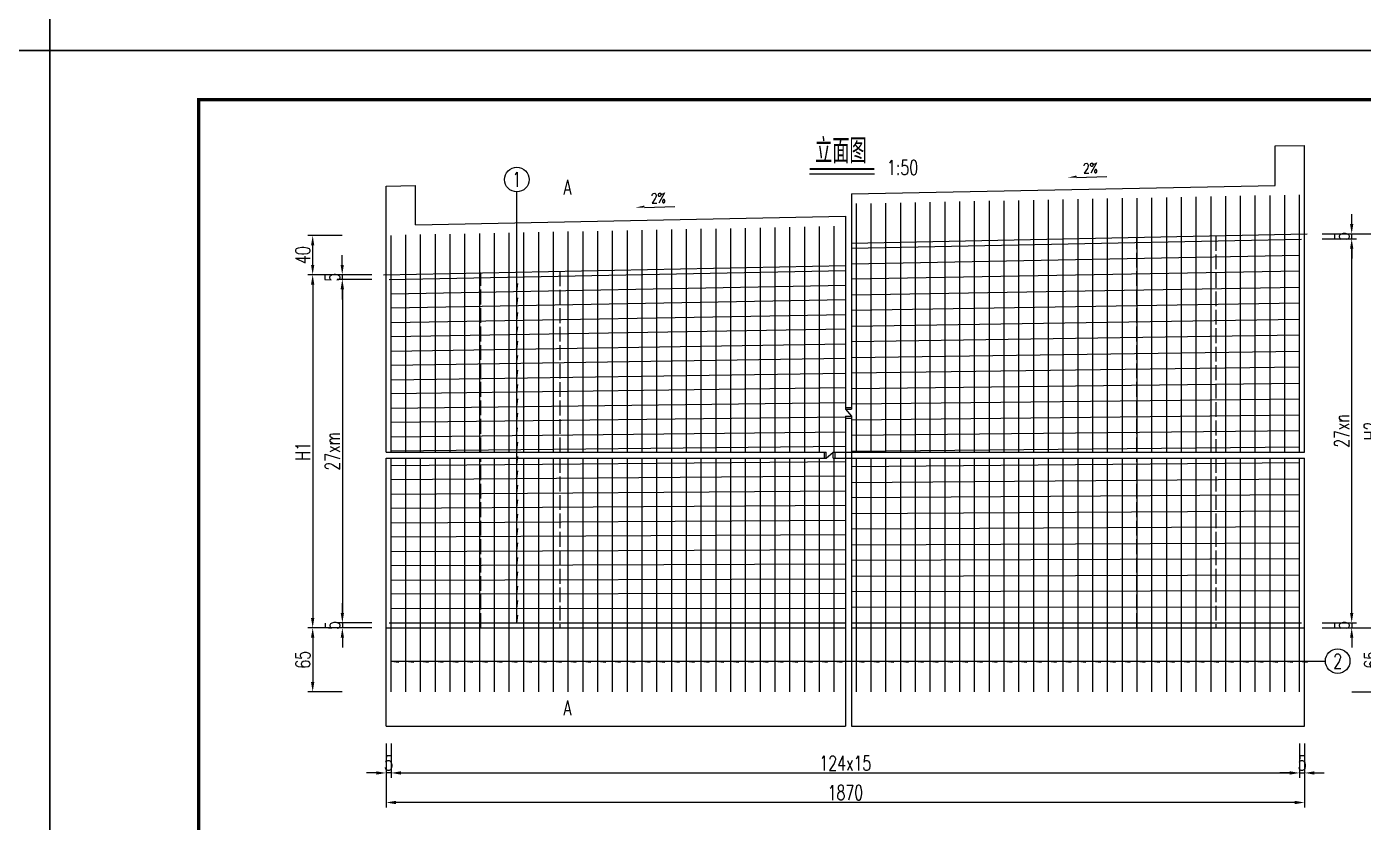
# Model space of a CAD drawing. Header units: millimetres. Extents: x -51 to 12129, y -1309 to -715.
# Drawn here: x 2884.6 to 3156, y -1168.4 to -1006.8 of the extents above; entities that cross this region are included whole.
import ezdxf
from ezdxf.enums import TextEntityAlignment as Align

# ---------------------------------------------------------------- set-up
doc = ezdxf.new("R2010")
doc.units = ezdxf.units.MM
doc.header["$LTSCALE"] = 0.25
doc.linetypes.add('ACAD_ISO02W100', pattern=[15, 12, -3])
for name, color, linetype in [('图框', 7, 'Continuous'), ('尺寸标注', 2, 'Continuous'), ('文字', 7, 'Continuous'), ('标注', 4, 'Continuous'), ('次轮廓线', 7, 'Continuous'), ('钢筋', 6, 'Continuous')]:
    doc.layers.add(name, color=color, linetype=linetype)
doc.styles.get("Standard").update_dxf_attribs({"font": 'simplex1.shx', "width": 0.7, "bigfont": 'hztxt.shx'})
doc.styles.add('TEXT', font='simplex1.shx', dxfattribs={"width": 0.7, "bigfont": 'hztxt.shx'})
doc.dimstyles.new('比例1：10', dxfattribs={"dimtxt": 3, "dimasz": 2, "dimexe": 1, "dimexo": 2, "dimgap": 0.5, "dimtad": 1, "dimzin": 13, "dimdsep": 46, "dimtxsty": 'Standard', "dimcen": -0.09, "dimclrd": 256, "dimclre": 256, "dimclrt": 7, "dimaunit": 1, "dimadec": 0, "dimazin": 0, "dimtfac": 0.0005, "dimtix": 1, "dimtmove": 2, "dimatfit": 0, "dimldrblk": 'DIM', "dimfxl": 0, "dimtolj": 1, "dimtzin": 13, "dimarcsym": 0})
doc.dimstyles.new('比例1：50', dxfattribs={"dimscale": 0, "dimtxt": 3, "dimasz": 2, "dimexe": 1, "dimexo": 1, "dimgap": 0.5, "dimtad": 1, "dimdec": 1, "dimlfac": 5, "dimzin": 13, "dimdsep": 46, "dimtxsty": 'Standard', "dimcen": -1, "dimclrd": 256, "dimclre": 256, "dimclrt": 7, "dimaunit": 1, "dimadec": 3, "dimazin": 0, "dimtfac": 0.0005, "dimtdec": 1, "dimtix": 1, "dimtmove": 2, "dimatfit": 3, "dimfxl": 0, "dimtolj": 1, "dimtzin": 13, "dimarcsym": 0})

# ---------------------------------------------------------------- blocks, each defined once
blk = doc.blocks.new('*D1794')
at = {"layer": 'Defpoints', "color": 0}
for p in [(1756.54, -1110.45), (8019.91, -1110.45), (8028.04, -1115.45)]:
    blk.add_point(p, dxfattribs=at)
at = {"layer": '标注', "lineweight": -2}
for p, q in [((8019.91, -1108.45), (8019.91, -1106.45)), ((8013.91, -1110.45), (8020.91, -1110.45)), ((8019.91, -1115.45), (8019.91, -1110.45)), ((8025.91, -1115.45), (8018.91, -1115.45)), ((8019.91, -1117.45), (8019.91, -1119.45))]:
    blk.add_line(p, q, dxfattribs=at)
at = {"layer": '标注'}
for points in [[(8019.58, -1108.45), (8020.25, -1108.45), (8019.91, -1110.45)], [(8019.58, -1117.45), (8020.25, -1117.45), (8019.91, -1115.45)]]:
    blk.add_solid(points, dxfattribs=at)
at = {"layer": '标注', "color": 7, "insert": (8017.91, -1112.95), "char_height": 3, "attachment_point": 5, "rotation": 90}
blk.add_mtext('\\A1;5', dxfattribs=at)
blk = doc.blocks.new('DIM')
blk.add_lwpolyline([(-1, -0.1, 0.2, 0, 0), (0, 0, 0, 0, 0)], format="xyseb")
blk = doc.blocks.new('*D1910')
at = {"layer": 'Defpoints', "color": 0}
for p in [(2957.04, -1057.2), (2942.68, -1128.92), (2957.59, -1128.92)]:
    blk.add_point(p, dxfattribs=at)
at = {"layer": '标注', "lineweight": -2}
for p, q in [((2948.68, -1057.2), (2941.68, -1057.2)), ((2942.68, -1059.2), (2942.68, -1126.92)), ((2948.68, -1128.92), (2941.68, -1128.92))]:
    blk.add_line(p, q, dxfattribs=at)
at = {"layer": '标注'}
for points in [[(2942.34, -1059.2), (2943.01, -1059.2), (2942.68, -1057.2)], [(2942.34, -1126.92), (2943.01, -1126.92), (2942.68, -1128.92)]]:
    blk.add_solid(points, dxfattribs=at)
at = {"layer": '标注', "color": 7, "insert": (2940.68, -1093.06), "char_height": 3, "attachment_point": 5, "rotation": 90}
blk.add_mtext('\\A1;H1', dxfattribs=at)
blk = doc.blocks.new('*D1885')
at = {"layer": 'Defpoints', "color": 0}
for p in [(2948.68, -1058.2), (2957.04, -1057.2), (2957.04, -1058.2)]:
    blk.add_point(p, dxfattribs=at)
at = {"layer": '标注', "lineweight": -2}
for p, q in [((2948.68, -1055.2), (2948.68, -1053.2)), ((2954.68, -1057.2), (2947.68, -1057.2)), ((2954.68, -1058.2), (2947.68, -1058.2)), ((2948.68, -1057.2), (2948.68, -1058.2)), ((2948.68, -1060.2), (2948.68, -1062.2))]:
    blk.add_line(p, q, dxfattribs=at)
at = {"layer": '标注'}
for points in [[(2948.34, -1055.2), (2949.01, -1055.2), (2948.68, -1057.2)], [(2948.34, -1060.2), (2949.01, -1060.2), (2948.68, -1058.2)]]:
    blk.add_solid(points, dxfattribs=at)
at = {"layer": '标注', "color": 7, "insert": (2946.68, -1057.7), "char_height": 3, "attachment_point": 5, "rotation": 90}
blk.add_mtext('\\A1;5', dxfattribs=at)
blk = doc.blocks.new('*D1911')
at = {"layer": 'Defpoints', "color": 0}
for p in [(2957.04, -1058.2), (2948.71, -1127.92), (2958.19, -1127.92)]:
    blk.add_point(p, dxfattribs=at)
at = {"layer": '标注', "lineweight": -2}
for p, q in [((2954.71, -1058.2), (2947.71, -1058.2)), ((2948.71, -1060.2), (2948.71, -1125.92)), ((2954.71, -1127.92), (2947.71, -1127.92))]:
    blk.add_line(p, q, dxfattribs=at)
at = {"layer": '标注'}
for points in [[(2948.37, -1060.2), (2949.04, -1060.2), (2948.71, -1058.2)], [(2948.37, -1125.92), (2949.04, -1125.92), (2948.71, -1127.92)]]:
    blk.add_solid(points, dxfattribs=at)
at = {"layer": '标注', "color": 7, "insert": (2946.71, -1093.06), "char_height": 3, "attachment_point": 5, "rotation": 90}
blk.add_mtext('\\A1;27xm', dxfattribs=at)
blk = doc.blocks.new('*D1912')
at = {"layer": 'Defpoints', "color": 0}
for p in [(2948.71, -1128.92), (2957.04, -1127.92), (2957.04, -1128.92)]:
    blk.add_point(p, dxfattribs=at)
at = {"layer": '标注', "lineweight": -2}
for p, q in [((2948.71, -1125.92), (2948.71, -1123.92)), ((2954.71, -1127.92), (2947.71, -1127.92)), ((2954.71, -1128.92), (2947.71, -1128.92)), ((2948.71, -1127.92), (2948.71, -1128.92)), ((2948.71, -1130.92), (2948.71, -1132.92))]:
    blk.add_line(p, q, dxfattribs=at)
at = {"layer": '标注'}
for points in [[(2948.37, -1125.92), (2949.04, -1125.92), (2948.71, -1127.92)], [(2948.37, -1130.92), (2949.04, -1130.92), (2948.71, -1128.92)]]:
    blk.add_solid(points, dxfattribs=at)
at = {"layer": '标注', "color": 7, "insert": (2946.71, -1128.42), "char_height": 3, "attachment_point": 5, "rotation": 90}
blk.add_mtext('\\A1;5', dxfattribs=at)
blk = doc.blocks.new('*D1913')
at = {"layer": 'Defpoints', "color": 0}
for p in [(3144.66, -1048.92), (3144.1, -1128.92), (3159.67, -1128.92)]:
    blk.add_point(p, dxfattribs=at)
at = {"layer": '标注', "lineweight": -2}
for p, q in [((3153.67, -1048.92), (3160.67, -1048.92)), ((3159.67, -1050.92), (3159.67, -1126.92)), ((3153.67, -1128.92), (3160.67, -1128.92))]:
    blk.add_line(p, q, dxfattribs=at)
at = {"layer": '标注'}
for points in [[(3159.34, -1050.92), (3160, -1050.92), (3159.67, -1048.92)], [(3159.34, -1126.92), (3160, -1126.92), (3159.67, -1128.92)]]:
    blk.add_solid(points, dxfattribs=at)
at = {"layer": '标注', "color": 7, "insert": (3157.67, -1088.92), "char_height": 3, "attachment_point": 5, "rotation": 90}
blk.add_mtext('\\A1;H2', dxfattribs=at)
blk = doc.blocks.new('*D1886')
at = {"layer": 'Defpoints', "color": 0}
for p in [(3144.66, -1127.92), (3144.66, -1128.92), (3153.67, -1128.92)]:
    blk.add_point(p, dxfattribs=at)
at = {"layer": '标注', "lineweight": -2}
for p, q in [((3153.67, -1125.92), (3153.67, -1123.92)), ((3147.67, -1127.92), (3154.67, -1127.92)), ((3147.67, -1128.92), (3154.67, -1128.92)), ((3153.67, -1127.92), (3153.67, -1128.92)), ((3153.67, -1130.92), (3153.67, -1132.92))]:
    blk.add_line(p, q, dxfattribs=at)
at = {"layer": '标注'}
for points in [[(3153.34, -1125.92), (3154, -1125.92), (3153.67, -1127.92)], [(3153.34, -1130.92), (3154, -1130.92), (3153.67, -1128.92)]]:
    blk.add_solid(points, dxfattribs=at)
at = {"layer": '标注', "color": 7, "insert": (3151.67, -1128.42), "char_height": 3, "attachment_point": 5, "rotation": 90}
blk.add_mtext('\\A1;5', dxfattribs=at)
blk = doc.blocks.new('*D1887')
at = {"layer": 'Defpoints', "color": 0}
for p in [(3144.66, -1049.92), (3153.67, -1049.92), (3144.66, -1127.92)]:
    blk.add_point(p, dxfattribs=at)
at = {"layer": '标注', "lineweight": -2}
for p, q in [((3147.67, -1049.92), (3154.67, -1049.92)), ((3153.67, -1125.92), (3153.67, -1051.92)), ((3147.67, -1127.92), (3154.67, -1127.92))]:
    blk.add_line(p, q, dxfattribs=at)
at = {"layer": '标注'}
for points in [[(3153.34, -1051.92), (3154, -1051.92), (3153.67, -1049.92)], [(3153.34, -1125.92), (3154, -1125.92), (3153.67, -1127.92)]]:
    blk.add_solid(points, dxfattribs=at)
at = {"layer": '标注', "color": 7, "insert": (3151.67, -1088.92), "char_height": 3, "attachment_point": 5, "rotation": 90}
blk.add_mtext('\\A1;27xn', dxfattribs=at)
blk = doc.blocks.new('*D1888')
at = {"layer": 'Defpoints', "color": 0}
for p in [(3144.66, -1048.92), (3144.66, -1049.92), (3153.67, -1048.92)]:
    blk.add_point(p, dxfattribs=at)
at = {"layer": '标注', "lineweight": -2}
for p, q in [((3153.67, -1046.92), (3153.67, -1044.92)), ((3147.67, -1048.92), (3154.67, -1048.92)), ((3147.67, -1049.92), (3154.67, -1049.92)), ((3153.67, -1049.92), (3153.67, -1048.92)), ((3153.67, -1051.92), (3153.67, -1053.92))]:
    blk.add_line(p, q, dxfattribs=at)
at = {"layer": '标注'}
for points in [[(3153.34, -1046.92), (3154, -1046.92), (3153.67, -1048.92)], [(3153.34, -1051.92), (3154, -1051.92), (3153.67, -1049.92)]]:
    blk.add_solid(points, dxfattribs=at)
at = {"layer": '标注', "color": 7, "insert": (3151.67, -1049.42), "char_height": 3, "attachment_point": 5, "rotation": 90}
blk.add_mtext('\\A1;5', dxfattribs=at)
blk = doc.blocks.new('*D1914')
at = {"layer": 'Defpoints', "color": 0}
for p in [(2957.59, -1141.92), (2958.59, -1141.92), (2957.59, -1158.39)]:
    blk.add_point(p, dxfattribs=at)
at = {"layer": '标注', "lineweight": -2}
for p, q in [((2957.59, -1152.39), (2957.59, -1159.39)), ((2958.59, -1152.39), (2958.59, -1159.39)), ((2955.59, -1158.39), (2953.59, -1158.39)), ((2958.59, -1158.39), (2957.59, -1158.39)), ((2960.59, -1158.39), (2962.59, -1158.39))]:
    blk.add_line(p, q, dxfattribs=at)
at = {"layer": '标注'}
for points in [[(2955.59, -1158.06), (2955.59, -1158.73), (2957.59, -1158.39)], [(2960.59, -1158.06), (2960.59, -1158.73), (2958.59, -1158.39)]]:
    blk.add_solid(points, dxfattribs=at)
at = {"layer": '标注', "color": 7, "insert": (2958.09, -1156.39), "char_height": 3, "attachment_point": 5}
blk.add_mtext('\\A1;5', dxfattribs=at)
blk = doc.blocks.new('*D1889')
at = {"layer": 'Defpoints', "color": 0}
for p in [(2958.59, -1123.5), (3143.1, -1141.92), (3143.1, -1158.39)]:
    blk.add_point(p, dxfattribs=at)
at = {"layer": '标注', "lineweight": -2}
for p, q in [((2958.59, -1152.39), (2958.59, -1159.39)), ((3143.1, -1152.39), (3143.1, -1159.39)), ((2960.59, -1158.39), (3141.1, -1158.39))]:
    blk.add_line(p, q, dxfattribs=at)
at = {"layer": '标注'}
for points in [[(2960.59, -1158.06), (2960.59, -1158.73), (2958.59, -1158.39)], [(3141.1, -1158.06), (3141.1, -1158.73), (3143.1, -1158.39)]]:
    blk.add_solid(points, dxfattribs=at)
at = {"layer": '标注', "color": 7, "insert": (3050.85, -1156.39), "char_height": 3, "attachment_point": 5}
blk.add_mtext('\\A1;124x15', dxfattribs=at)
blk = doc.blocks.new('*D1890')
at = {"layer": 'Defpoints', "color": 0}
for p in [(3143.1, -1123.5), (3144.1, -1141.92), (3144.1, -1158.39)]:
    blk.add_point(p, dxfattribs=at)
at = {"layer": '标注', "lineweight": -2}
for p, q in [((3143.1, -1152.39), (3143.1, -1159.39)), ((3144.1, -1152.39), (3144.1, -1159.39)), ((3141.1, -1158.39), (3139.1, -1158.39)), ((3143.1, -1158.39), (3144.1, -1158.39)), ((3146.1, -1158.39), (3148.1, -1158.39))]:
    blk.add_line(p, q, dxfattribs=at)
at = {"layer": '标注'}
for points in [[(3141.1, -1158.06), (3141.1, -1158.73), (3143.1, -1158.39)], [(3146.1, -1158.06), (3146.1, -1158.73), (3144.1, -1158.39)]]:
    blk.add_solid(points, dxfattribs=at)
at = {"layer": '标注', "color": 7, "insert": (3143.6, -1156.39), "char_height": 3, "attachment_point": 5}
blk.add_mtext('\\A1;5', dxfattribs=at)
blk = doc.blocks.new('*D1891')
at = {"layer": 'Defpoints', "color": 0}
for p in [(2957.59, -1146.67), (3144.1, -1146.67), (2957.59, -1164.39)]:
    blk.add_point(p, dxfattribs=at)
at = {"layer": '标注', "lineweight": -2}
for p, q in [((2957.59, -1158.39), (2957.59, -1165.39)), ((3144.1, -1158.39), (3144.1, -1165.39)), ((3142.1, -1164.39), (2959.59, -1164.39))]:
    blk.add_line(p, q, dxfattribs=at)
at = {"layer": '标注'}
for points in [[(2959.59, -1164.06), (2959.59, -1164.73), (2957.59, -1164.39)], [(3142.1, -1164.06), (3142.1, -1164.73), (3144.1, -1164.39)]]:
    blk.add_solid(points, dxfattribs=at)
at = {"layer": '标注', "color": 7, "insert": (3050.85, -1162.39), "char_height": 3, "attachment_point": 5}
blk.add_mtext('\\A1;1870', dxfattribs=at)
blk = doc.blocks.new('*D1892')
at = {"layer": 'Defpoints', "color": 0}
for p in [(2957.04, -1128.92), (2942.68, -1141.92), (2958.59, -1141.92)]:
    blk.add_point(p, dxfattribs=at)
at = {"layer": '标注', "lineweight": -2}
for p, q in [((2948.68, -1128.92), (2941.68, -1128.92)), ((2942.68, -1130.92), (2942.68, -1139.92)), ((2948.68, -1141.92), (2941.68, -1141.92))]:
    blk.add_line(p, q, dxfattribs=at)
at = {"layer": '标注'}
for points in [[(2942.34, -1130.92), (2943.01, -1130.92), (2942.68, -1128.92)], [(2942.34, -1139.92), (2943.01, -1139.92), (2942.68, -1141.92)]]:
    blk.add_solid(points, dxfattribs=at)
at = {"layer": '标注', "color": 7, "insert": (2940.68, -1135.42), "char_height": 3, "attachment_point": 5, "rotation": 90}
blk.add_mtext('\\A1;65', dxfattribs=at)
blk = doc.blocks.new('*D1893')
at = {"layer": 'Defpoints', "color": 0}
for p in [(2942.68, -1049.25), (2957.04, -1049.25), (2957.04, -1057.2)]:
    blk.add_point(p, dxfattribs=at)
at = {"layer": '标注', "lineweight": -2}
for p, q in [((2948.68, -1049.25), (2941.68, -1049.25)), ((2942.68, -1055.2), (2942.68, -1051.25)), ((2948.68, -1057.2), (2941.68, -1057.2))]:
    blk.add_line(p, q, dxfattribs=at)
at = {"layer": '标注'}
for points in [[(2942.34, -1051.25), (2943.01, -1051.25), (2942.68, -1049.25)], [(2942.34, -1055.2), (2943.01, -1055.2), (2942.68, -1057.2)]]:
    blk.add_solid(points, dxfattribs=at)
at = {"layer": '标注', "color": 7, "insert": (2940.68, -1053.23), "char_height": 3, "attachment_point": 5, "rotation": 90}
blk.add_mtext('\\A1;40', dxfattribs=at)
blk = doc.blocks.new('*D1894')
at = {"layer": 'Defpoints', "color": 0}
for p in [(3144.66, -1128.92), (3143.1, -1141.92), (3159.67, -1141.92)]:
    blk.add_point(p, dxfattribs=at)
at = {"layer": '标注', "lineweight": -2}
for p, q in [((3153.67, -1128.92), (3160.67, -1128.92)), ((3159.67, -1130.92), (3159.67, -1139.92)), ((3153.67, -1141.92), (3160.67, -1141.92))]:
    blk.add_line(p, q, dxfattribs=at)
at = {"layer": '标注'}
for points in [[(3159.34, -1130.92), (3160, -1130.92), (3159.67, -1128.92)], [(3159.34, -1139.92), (3160, -1139.92), (3159.67, -1141.92)]]:
    blk.add_solid(points, dxfattribs=at)
at = {"layer": '标注', "color": 7, "insert": (3157.67, -1135.42), "char_height": 3, "attachment_point": 5, "rotation": 90}
blk.add_mtext('\\A1;65', dxfattribs=at)
blk = doc.blocks.new('123')
at = {"layer": '图框', "color": 2}
blk.add_lwpolyline([(369.33, -1011.65), (369.33, -714.65), (-50.67, -714.65), (-50.67, -1011.65)], close=True, dxfattribs=at)

msp = doc.modelspace()

# ---------------------------------------------------------------- linework, layer by layer
at = {"const_width": 0.7}
msp.add_lwpolyline([(2919.54252, -1298.65472), (3299.54252, -1298.65472), (3299.54252, -1021.65472), (2919.54252, -1021.65472)], close=True, dxfattribs=at)
at = {"layer": '尺寸标注'}
for p, q in [((3097.80475, -1037.4494), (3103.93573, -1037.23848)), ((3010.05911, -1043.53823), (3016.19009, -1043.32731))]:
    msp.add_line(p, q, dxfattribs=at)
at = {"layer": '文字'}
msp.add_line((3043.60007, -1036.73591), (3056.7577, -1036.73591), dxfattribs=at)
for points in [[(2994.62741, -1036.56207, 0, 0.7, 0), (2992.62741, -1036.56207, 0, 0, 0), (2990.12741, -1036.56207, 0, 0, 0), (2990.12741, -1041.35889, 0, 0, 0)], [(2994.62741, -1147.86432, 0, 0.7, 0), (2992.62741, -1147.86432, 0, 0, 0), (2990.12741, -1147.86432, 0, 0, 0), (2990.12741, -1143.0675, 0, 0, 0)]]:
    msp.add_lwpolyline(points, format="xyseb", dxfattribs=at)
at = {"layer": '文字', "const_width": 0.4}
msp.add_lwpolyline([(3043.60007, -1035.73591), (3056.7577, -1035.73591)], dxfattribs=at)
at = {"layer": '标注'}
for p, q in [((2984.13371, -1127.92357), (2984.13371, -1040.37064)), ((2984.13371, -1060.5873), (2984.35856, -1058.98729)), ((2984.13371, -1063.51497), (2984.35856, -1061.91495)), ((2984.13371, -1066.44263), (2984.35856, -1064.84261)), ((2984.08475, -1069.37111), (2984.3096, -1067.7711)), ((2984.13371, -1072.29796), (2984.35856, -1070.69794)), ((2984.08964, -1075.22629), (2984.31449, -1073.62627)), ((2984.13371, -1078.15329), (2984.35856, -1076.55327)), ((2984.13371, -1081.08095), (2984.35856, -1079.48093)), ((2984.13371, -1084.00861), (2984.35856, -1082.4086)), ((2984.13371, -1086.93628), (2984.35856, -1085.33626)), ((2984.0725, -1089.86461), (2984.29735, -1088.26459)), ((2984.10433, -1092.7919), (2984.32918, -1091.19188)), ((2984.13371, -1095.71927), (2984.35856, -1094.11925)), ((2984.13371, -1098.64693), (2984.35856, -1097.04692)), ((2984.13371, -1101.5746), (2984.35856, -1099.97458)), ((2984.13371, -1104.50226), (2984.35856, -1102.90224)), ((2984.13371, -1107.42993), (2984.35856, -1105.82991)), ((2984.13371, -1110.35759), (2984.35856, -1108.75757)), ((2984.13371, -1113.28525), (2984.35856, -1111.68524)), ((2984.11657, -1116.21297), (2984.34142, -1114.61296)), ((2984.12636, -1119.1406), (2984.35121, -1117.54058)), ((2984.13371, -1122.06824), (2984.35856, -1120.46823)), ((2984.13371, -1124.99591), (2984.35856, -1123.39589)), ((2984.13371, -1127.92357), (2984.35856, -1126.32356)), ((2958.58984, -1135.67202), (3148.32399, -1135.67202)), ((2958.58984, -1135.67202), (2960.18985, -1135.89688)), ((2961.58984, -1135.67202), (2963.18985, -1135.89688)), ((2964.58984, -1135.67202), (2966.18985, -1135.89688)), ((2967.58984, -1135.67202), (2969.18985, -1135.89688)), ((2970.58984, -1135.67202), (2972.18985, -1135.89688)), ((2973.58984, -1135.67202), (2975.18985, -1135.89688)), ((2976.58984, -1135.67202), (2978.18985, -1135.89688)), ((2979.58984, -1135.67202), (2981.18985, -1135.89688)), ((2982.58984, -1135.67202), (2984.18985, -1135.89688)), ((2985.58984, -1135.67202), (2987.18985, -1135.89688)), ((2988.58984, -1135.67202), (2990.18985, -1135.89688)), ((2991.58984, -1135.67202), (2993.18985, -1135.89688)), ((2994.58984, -1135.67202), (2996.18985, -1135.89688)), ((2997.58984, -1135.67202), (2999.18985, -1135.89688)), ((3000.58984, -1135.67202), (3002.18985, -1135.89688)), ((3003.58984, -1135.67202), (3005.18985, -1135.89688)), ((3006.58984, -1135.67202), (3008.18985, -1135.89688)), ((3009.58984, -1135.67202), (3011.18985, -1135.89688)), ((3012.58984, -1135.67202), (3014.18985, -1135.89688)), ((3015.58984, -1135.67202), (3017.18985, -1135.89688)), ((3018.58984, -1135.67202), (3020.18985, -1135.89688)), ((3021.58984, -1135.67202), (3023.18985, -1135.89688)), ((3024.58984, -1135.67202), (3026.18985, -1135.89688)), ((3027.58984, -1135.67202), (3029.18985, -1135.89688)), ((3030.58984, -1135.67202), (3032.18985, -1135.89688)), ((3033.58984, -1135.67202), (3035.18985, -1135.89688)), ((3036.58984, -1135.67202), (3038.18985, -1135.89688)), ((3039.58984, -1135.67202), (3041.18985, -1135.89688)), ((3042.58984, -1135.67202), (3044.18985, -1135.89688)), ((3045.58984, -1135.67202), (3047.18985, -1135.89688)), ((3048.58984, -1135.67202), (3050.18985, -1135.89688)), ((3053.10143, -1135.67202), (3054.70145, -1135.89688)), ((3056.10143, -1135.67202), (3057.70145, -1135.89688)), ((3059.10143, -1135.67202), (3060.70145, -1135.89688)), ((3062.10143, -1135.67202), (3063.70145, -1135.89688)), ((3065.10143, -1135.67202), (3066.70145, -1135.89688)), ((3068.10143, -1135.67202), (3069.70145, -1135.89688)), ((3071.10143, -1135.67202), (3072.70145, -1135.89688)), ((3074.10143, -1135.67202), (3075.70145, -1135.89688)), ((3077.10143, -1135.67202), (3078.70145, -1135.89688)), ((3080.10143, -1135.67202), (3081.70145, -1135.89688)), ((3083.10143, -1135.67202), (3084.70145, -1135.89688)), ((3086.10143, -1135.67202), (3087.70145, -1135.89688)), ((3089.10143, -1135.67202), (3090.70145, -1135.89688)), ((3092.10143, -1135.67202), (3093.70145, -1135.89688)), ((3095.10143, -1135.67202), (3096.70145, -1135.89688)), ((3098.10143, -1135.67202), (3099.70145, -1135.89688)), ((3101.10143, -1135.67202), (3102.70145, -1135.89688)), ((3104.10143, -1135.67202), (3105.70145, -1135.89688)), ((3107.10143, -1135.67202), (3108.70145, -1135.89688)), ((3110.10143, -1135.67202), (3111.70145, -1135.89688)), ((3113.10143, -1135.67202), (3114.70145, -1135.89688)), ((3116.10143, -1135.67202), (3117.70145, -1135.89688)), ((3119.10143, -1135.67202), (3120.70145, -1135.89688)), ((3122.10143, -1135.67202), (3123.70145, -1135.89688)), ((3125.10143, -1135.67202), (3126.70145, -1135.89688)), ((3128.10143, -1135.67202), (3129.70145, -1135.89688)), ((3131.10143, -1135.67202), (3132.70145, -1135.89688)), ((3134.10143, -1135.67202), (3135.70145, -1135.89688)), ((3137.10143, -1135.67202), (3138.70145, -1135.89688)), ((3140.10143, -1135.67202), (3141.70145, -1135.89688)), ((3143.10143, -1135.67202), (3144.70145, -1135.89688))]:
    msp.add_line(p, q, dxfattribs=at)
at = {"layer": '标注', "linetype": 'Continuous'}
for p, q in [((3052.06696, -1040.78005), (3052.06696, -1084.53374)), ((3050.85203, -1045.31842), (3050.85203, -1084.53374)), ((3050.85203, -1084.16255), (3052.06696, -1084.16255)), ((3050.85203, -1084.53374), (3052.06696, -1084.53374)), ((3050.85203, -1084.53374), (3052.06696, -1085.95912)), ((3050.85203, -1085.95912), (3050.85203, -1148.92357)), ((3050.85203, -1085.95912), (3052.06696, -1085.95912)), ((3050.85203, -1086.33031), (3052.06696, -1086.33031)), ((3052.06696, -1085.95912), (3052.06696, -1148.92357)), ((2957.58984, -1093.23403), (3046.95781, -1093.23403)), ((3046.58662, -1094.44896), (3046.58662, -1093.23403)), ((3046.95781, -1094.44896), (3046.95781, -1093.23403)), ((3046.95781, -1094.44896), (3048.38319, -1093.23403)), ((3048.38319, -1093.23403), (3144.10143, -1093.23403)), ((3048.38319, -1094.44896), (3048.38319, -1093.23403)), ((3048.75438, -1094.44896), (3048.75438, -1093.23403)), ((2957.58984, -1094.44896), (3046.95781, -1094.44896)), ((3048.38319, -1094.44896), (3144.10143, -1094.44896))]:
    msp.add_line(p, q, dxfattribs=at)
at = {"layer": '标注'}
for centre in [(2984.13371, -1037.87064), (3150.82399, -1135.67202)]:
    msp.add_circle(centre, 2.5, dxfattribs=at)
at = {"layer": '次轮廓线', "linetype": 'ByBlock'}
for p, q in [((3138.10143, -1031.04038), (3144.10143, -1030.91995)), ((3138.10143, -1039.05312), (3138.10143, -1031.04038)), ((3144.10143, -1093.23403), (3144.10143, -1030.91995)), ((2957.58984, -1039.19995), (2963.58984, -1039.07951)), ((2957.58984, -1093.23403), (2957.58984, -1039.19995)), ((2963.58984, -1047.08112), (2963.58984, -1039.07951)), ((3052.06696, -1040.78005), (3138.10143, -1039.05312)), ((2963.58984, -1047.06999), (3050.85203, -1045.31842)), ((3052.06696, -1050.78207), (3144.65593, -1048.92357)), ((2957.03534, -1057.20357), (3050.85203, -1055.32043)), ((2957.58984, -1148.92357), (2957.58984, -1094.44896)), ((3144.10143, -1148.92357), (3144.10143, -1094.44896)), ((2957.58984, -1128.92357), (3050.85203, -1128.92357)), ((3052.06696, -1128.92357), (3144.10143, -1128.92357)), ((2957.58984, -1148.92357), (3050.85203, -1148.92357)), ((3052.06696, -1148.92357), (3144.10143, -1148.92357))]:
    msp.add_line(p, q, dxfattribs=at)
at = {"layer": '次轮廓线', "linetype": 'ACAD_ISO02W100'}
for p, q in [((3110.06696, -1093.23403), (3110.06696, -1049.57772)), ((3126.06696, -1049.33685), (3126.06696, -1093.23403)), ((2976.85203, -1093.23403), (2976.85203, -1056.76566)), ((2992.85203, -1056.52479), (2992.85203, -1093.23403)), ((2976.85203, -1128.92357), (2976.85203, -1094.44896)), ((2992.85203, -1094.44896), (2992.85203, -1128.92357)), ((3110.06696, -1128.92357), (3110.06696, -1094.44896)), ((3126.06696, -1094.44896), (3126.06696, -1128.92357))]:
    msp.add_line(p, q, dxfattribs=at)
at = {"layer": '钢筋'}
for p, q in [((3083.10143, -1093.23403), (3083.10143, -1042.15913)), ((3086.10143, -1093.23403), (3086.10143, -1042.09891)), ((3089.10143, -1093.23403), (3089.10143, -1042.03869)), ((3092.10143, -1093.23403), (3092.10143, -1041.97848)), ((3095.10143, -1093.23403), (3095.10143, -1041.91826)), ((3098.10143, -1093.23403), (3098.10143, -1041.85804)), ((3101.10143, -1093.23403), (3101.10143, -1041.79782)), ((3104.10143, -1093.23403), (3104.10143, -1041.7376)), ((3107.10143, -1093.23403), (3107.10143, -1041.67739)), ((3110.10143, -1093.23403), (3110.10143, -1041.61717)), ((3113.10143, -1093.23403), (3113.10143, -1041.55695)), ((3116.10143, -1093.23403), (3116.10143, -1041.49673)), ((3119.10143, -1093.23403), (3119.10143, -1041.43652)), ((3122.10143, -1093.23403), (3122.10143, -1041.3763)), ((3125.10143, -1093.23403), (3125.10143, -1041.31608)), ((3128.10143, -1093.23403), (3128.10143, -1041.25586)), ((3131.10143, -1093.23403), (3131.10143, -1041.19565)), ((3134.10143, -1093.23403), (3134.10143, -1041.13543)), ((3137.10143, -1093.23403), (3137.10143, -1041.07521)), ((3140.10143, -1093.23403), (3140.10143, -1041.01499)), ((3143.10143, -1093.23403), (3143.10143, -1040.95478)), ((3053.10143, -1093.23403), (3053.10143, -1042.7613)), ((3056.10143, -1093.23403), (3056.10143, -1042.70109)), ((3059.10143, -1093.23403), (3059.10143, -1042.64087)), ((3062.10143, -1093.23403), (3062.10143, -1042.58065)), ((3065.10143, -1093.23403), (3065.10143, -1042.52043)), ((3068.10143, -1093.23403), (3068.10143, -1042.46022)), ((3071.10143, -1093.23403), (3071.10143, -1042.4)), ((3074.10143, -1093.23403), (3074.10143, -1042.33978)), ((3077.10143, -1093.23403), (3077.10143, -1042.27956)), ((3080.10143, -1093.23403), (3080.10143, -1042.21935)), ((3036.58984, -1093.23403), (3036.58984, -1047.60671)), ((3039.58984, -1093.23403), (3039.58984, -1047.54649)), ((3042.58984, -1093.23403), (3042.58984, -1047.48628)), ((3045.58984, -1093.23403), (3045.58984, -1047.42606)), ((3048.58984, -1093.23403), (3048.58984, -1047.36584)), ((2958.58984, -1093.23403), (2958.58984, -1049.20357)), ((2961.58984, -1093.23403), (2961.58984, -1049.11215)), ((2964.58984, -1093.23403), (2964.58984, -1049.05193)), ((2967.58984, -1093.23403), (2967.58984, -1048.99172)), ((2970.58984, -1093.23403), (2970.58984, -1048.9315)), ((2973.58984, -1093.23403), (2973.58984, -1048.87128)), ((2976.58984, -1093.23403), (2976.58984, -1048.81106)), ((2979.58984, -1093.23403), (2979.58984, -1048.75085)), ((2982.58984, -1093.23403), (2982.58984, -1048.69063)), ((2985.58984, -1093.23403), (2985.58984, -1048.63041)), ((2988.58984, -1093.23403), (2988.58984, -1048.57019)), ((2991.58984, -1093.23403), (2991.58984, -1048.50998)), ((2994.58984, -1093.23403), (2994.58984, -1048.44976)), ((2997.58984, -1093.23403), (2997.58984, -1048.38954)), ((3000.58984, -1093.23403), (3000.58984, -1048.32932)), ((3003.58984, -1093.23403), (3003.58984, -1048.2691)), ((3006.58984, -1093.23403), (3006.58984, -1048.20889)), ((3009.58984, -1093.23403), (3009.58984, -1048.14867)), ((3012.58984, -1093.23403), (3012.58984, -1048.08845)), ((3015.58984, -1093.23403), (3015.58984, -1048.02823)), ((3018.58984, -1093.23403), (3018.58984, -1047.96802)), ((3021.58984, -1093.23403), (3021.58984, -1047.9078)), ((3024.58984, -1093.23403), (3024.58984, -1047.84758)), ((3027.58984, -1093.23403), (3027.58984, -1047.78736)), ((3030.58984, -1093.23403), (3030.58984, -1047.72715)), ((3033.58984, -1093.23403), (3033.58984, -1047.66693)), ((3052.06696, -1051.78207), (3143.50143, -1049.94675)), ((3052.06696, -1054.95463), (3143.10143, -1053.20347)), ((2958.18984, -1058.1804), (3050.85203, -1056.32043)), ((3143.10143, -1056.45217), (3052.06696, -1058.12719)), ((2958.58984, -1061.07867), (3050.85203, -1059.3039)), ((3052.06696, -1061.29976), (3143.10143, -1059.70087)), ((3050.85203, -1062.28736), (2958.58984, -1063.98497)), ((3143.10143, -1062.94957), (3052.06696, -1064.47232)), ((2958.58984, -1066.89127), (3050.85203, -1065.27082)), ((3052.06696, -1067.64488), (3143.10143, -1066.19827)), ((3050.85203, -1068.25429), (2958.58984, -1069.79757)), ((2958.58984, -1072.70387), (3050.85203, -1071.23775)), ((3143.10143, -1069.44697), (3052.06696, -1070.81745)), ((3050.85203, -1074.22122), (2958.58984, -1075.61017)), ((3052.06696, -1073.99001), (3143.10143, -1072.69567)), ((2958.58984, -1078.51647), (3050.85203, -1077.20468)), ((3143.10143, -1075.94437), (3052.06696, -1077.16257)), ((3050.85203, -1080.18815), (2958.58984, -1081.42277)), ((3052.06696, -1080.33513), (3143.10143, -1079.19307)), ((3143.10143, -1082.44177), (3052.06696, -1083.5077)), ((2958.58984, -1084.32907), (3050.85203, -1083.17161)), ((3050.85203, -1086.15507), (2958.58984, -1087.23537)), ((3052.06696, -1086.68026), (3143.10143, -1085.69047)), ((2958.58984, -1090.14167), (3050.85203, -1089.13854)), ((3143.10143, -1088.93917), (3052.06696, -1089.85282)), ((3050.85203, -1092.122), (2958.58984, -1093.04797)), ((3052.06696, -1093.02538), (3143.10143, -1092.18787)), ((2958.58984, -1141.92357), (2958.58984, -1094.44896)), ((2958.58984, -1095.95427), (3050.85203, -1095.10547)), ((2961.58984, -1141.92357), (2961.58984, -1094.44896)), ((2964.58984, -1141.92357), (2964.58984, -1094.44896)), ((2967.58984, -1141.92357), (2967.58984, -1094.44896)), ((2970.58984, -1141.92357), (2970.58984, -1094.44896)), ((2973.58984, -1141.92357), (2973.58984, -1094.44896)), ((2976.58984, -1141.92357), (2976.58984, -1094.44896)), ((2979.58984, -1141.92357), (2979.58984, -1094.44896)), ((2982.58984, -1141.92357), (2982.58984, -1094.44896)), ((2985.58984, -1141.92357), (2985.58984, -1094.44896)), ((2988.58984, -1141.92357), (2988.58984, -1094.44896)), ((2991.58984, -1141.92357), (2991.58984, -1094.44896)), ((2994.58984, -1141.92357), (2994.58984, -1094.44896)), ((2997.58984, -1141.92357), (2997.58984, -1094.44896)), ((3000.58984, -1141.92357), (3000.58984, -1094.44896)), ((3003.58984, -1141.92357), (3003.58984, -1094.44896)), ((3006.58984, -1141.92357), (3006.58984, -1094.44896)), ((3009.58984, -1141.92357), (3009.58984, -1094.44896)), ((3012.58984, -1141.92357), (3012.58984, -1094.44896)), ((3015.58984, -1141.92357), (3015.58984, -1094.44896)), ((3018.58984, -1141.92357), (3018.58984, -1094.44896)), ((3021.58984, -1141.92357), (3021.58984, -1094.44896)), ((3024.58984, -1141.92357), (3024.58984, -1094.44896)), ((3027.58984, -1141.92357), (3027.58984, -1094.44896)), ((3030.58984, -1141.92357), (3030.58984, -1094.44896)), ((3033.58984, -1141.92357), (3033.58984, -1094.44896)), ((3036.58984, -1141.92357), (3036.58984, -1094.44896)), ((3039.58984, -1141.92357), (3039.58984, -1094.44896)), ((3042.58984, -1141.92357), (3042.58984, -1094.44896)), ((3045.58984, -1141.92357), (3045.58984, -1094.44896)), ((3048.58984, -1141.92357), (3048.58984, -1094.44896)), ((3143.10143, -1095.43657), (3052.06696, -1096.19795)), ((3053.10143, -1141.92357), (3053.10143, -1094.44896)), ((3056.10143, -1141.92357), (3056.10143, -1094.44896)), ((3059.10143, -1141.92357), (3059.10143, -1094.44896)), ((3062.10143, -1141.92357), (3062.10143, -1094.44896)), ((3065.10143, -1141.92357), (3065.10143, -1094.44896)), ((3068.10143, -1141.92357), (3068.10143, -1094.44896)), ((3071.10143, -1141.92357), (3071.10143, -1094.44896)), ((3074.10143, -1141.92357), (3074.10143, -1094.44896)), ((3077.10143, -1141.92357), (3077.10143, -1094.44896)), ((3080.10143, -1141.92357), (3080.10143, -1094.44896)), ((3083.10143, -1141.92357), (3083.10143, -1094.44896)), ((3086.10143, -1141.92357), (3086.10143, -1094.44896)), ((3089.10143, -1141.92357), (3089.10143, -1094.44896)), ((3092.10143, -1141.92357), (3092.10143, -1094.44896)), ((3095.10143, -1141.92357), (3095.10143, -1094.44896)), ((3098.10143, -1141.92357), (3098.10143, -1094.44896)), ((3101.10143, -1141.92357), (3101.10143, -1094.44896)), ((3104.10143, -1141.92357), (3104.10143, -1094.44896)), ((3107.10143, -1141.92357), (3107.10143, -1094.44896)), ((3110.10143, -1141.92357), (3110.10143, -1094.44896)), ((3113.10143, -1141.92357), (3113.10143, -1094.44896)), ((3116.10143, -1141.92357), (3116.10143, -1094.44896)), ((3119.10143, -1141.92357), (3119.10143, -1094.44896)), ((3122.10143, -1141.92357), (3122.10143, -1094.44896)), ((3125.10143, -1141.92357), (3125.10143, -1094.44896)), ((3128.10143, -1141.92357), (3128.10143, -1094.44896)), ((3131.10143, -1141.92357), (3131.10143, -1094.44896)), ((3134.10143, -1141.92357), (3134.10143, -1094.44896)), ((3137.10143, -1141.92357), (3137.10143, -1094.44896)), ((3140.10143, -1141.92357), (3140.10143, -1094.44896)), ((3143.10143, -1141.92357), (3143.10143, -1094.44896)), ((3050.85203, -1098.08893), (2958.58984, -1098.86057)), ((3052.06696, -1099.37051), (3143.10143, -1098.68527)), ((2958.58984, -1101.76687), (3050.85203, -1101.07239)), ((3050.85203, -1104.05586), (2958.58984, -1104.67317)), ((3143.10143, -1101.93397), (3052.06696, -1102.54307)), ((2958.58984, -1107.57947), (3050.85203, -1107.03932)), ((3052.06696, -1105.71563), (3143.10143, -1105.18267)), ((3050.85203, -1110.02279), (2958.58984, -1110.48577)), ((3143.10143, -1108.43137), (3052.06696, -1108.8882)), ((3052.06696, -1112.06076), (3143.10143, -1111.68007)), ((2958.58984, -1113.39207), (3050.85203, -1113.00625)), ((3143.10143, -1114.92877), (3052.06696, -1115.23332)), ((3050.85203, -1115.98972), (2958.58984, -1116.29837)), ((3052.06696, -1118.40588), (3143.10143, -1118.17747)), ((2958.58984, -1119.20467), (3050.85203, -1118.97318)), ((3050.85203, -1121.95664), (2958.58984, -1122.11097)), ((3143.10143, -1121.42617), (3052.06696, -1121.57845)), ((2958.58984, -1125.01727), (3050.85203, -1124.94011)), ((3052.06696, -1124.75101), (3143.10143, -1124.67487)), ((2958.18984, -1127.92357), (3050.85203, -1127.92357)), ((3052.06696, -1127.92357), (3143.50143, -1127.92357))]:
    msp.add_line(p, q, dxfattribs=at)

# ---------------------------------------------------------------- block references
at = {"layer": '尺寸标注', "xscale": 1.999999999999996, "yscale": 2, "zscale": 2, "rotation": 181.9702940114918}
for p in [(3095.80593, -1037.51816), (3008.06029, -1043.60699)]:
    msp.add_blockref('DIM', p, dxfattribs=at)
at = {"layer": '标注'}
for p in [(2520, 0), (2940, 0), (2520, -297), (2940, -297)]:
    msp.add_blockref('123', p, dxfattribs=at)

# ---------------------------------------------------------------- texts
at = {"linetype": 'Continuous', "width": 0.7}
for s, p in [('1', (2984.13371, -1037.87064)), ('2', (3150.82399, -1135.67202))]:
    msp.add_text(s, height=3, dxfattribs=at).set_placement(p, align=Align.MIDDLE_CENTER)
at = {"layer": '尺寸标注', "color": 7, "linetype": 'Continuous', "style": 'TEXT', "width": 0.8}
for p in [(3099.13572, -1036.60169), (3011.39008, -1042.69052)]:
    msp.add_text('2%', height=2, rotation=1.970294, dxfattribs=at).set_placement(p)
at = {"layer": '文字', "width": 0.7}
for s, height, p in [('立面图', 5, (3049.93476, -1032.06576)), ('1:50', 3, (3062.47198, -1035.43682)), ('A', 3, (2994.39666, -1039.42584)), ('A', 3, (2994.39666, -1145.17865))]:
    msp.add_text(s, height=height, dxfattribs=at).set_placement(p, align=Align.MIDDLE_CENTER)

# ---------------------------------------------------------------- dimensions: what is measured, and where the dimension line sits
at = {"layer": '标注'}
for base, p1, p2, picture, middle in [((3153.66905, -1048.92357), (3144.65593, -1049.92357), (3144.65593, -1048.92357), '*D1888', (3151.66905, -1049.42357)), ((2948.6783, -1058.20357), (2957.03534, -1057.20357), (2957.03534, -1058.20357), '*D1885', (2946.6783, -1057.70357)), ((2948.70616, -1128.92357), (2957.03534, -1127.92357), (2957.03534, -1128.92357), '*D1912', (2946.70616, -1128.42357)), ((3153.66905, -1128.92357), (3144.65593, -1127.92357), (3144.65593, -1128.92357), '*D1886', (3151.66905, -1128.42357)), ((2942.6783, -1141.92357), (2957.03534, -1128.92357), (2958.58984, -1141.92357), '*D1892', (2940.6783, -1135.42357)), ((3159.66905, -1141.92357), (3144.65593, -1128.92357), (3143.10143, -1141.92357), '*D1894', (3157.66905, -1135.42357))]:
    dim = msp.add_linear_dim(base=base, p1=p1, p2=p2, angle=90, dimstyle='比例1：50', override={"dimscale": 1}, dxfattribs=at)
    dim.commit()
    dim.dimension.update_dxf_attribs({"geometry": picture, "text_midpoint": middle})
for base, p1, p2, text, picture, middle in [((2942.6783, -1049.25094), (2957.03534, -1057.20357), (2957.03534, -1049.25094), '40', '*D1893', (2940.6783, -1053.22726)), ((3159.66905, -1128.92357), (3144.65593, -1048.92357), (3144.10143, -1128.92357), 'H2', '*D1913', (3157.66905, -1088.92357)), ((3153.66905, -1049.92357), (3144.65593, -1127.92357), (3144.65593, -1049.92357), '27xn', '*D1887', (3151.66905, -1088.92357)), ((2942.6783, -1128.92357), (2957.03534, -1057.20357), (2957.58984, -1128.92357), 'H1', '*D1910', (2940.6783, -1093.06357)), ((2948.70616, -1127.92357), (2957.03534, -1058.20357), (2958.18984, -1127.92357), '27xm', '*D1911', (2946.70616, -1093.06357))]:
    dim = msp.add_linear_dim(base=base, p1=p1, p2=p2, angle=90, text=text, dimstyle='比例1：50', override={"dimscale": 1}, dxfattribs=at)
    dim.commit()
    dim.dimension.update_dxf_attribs({"geometry": picture, "text_midpoint": middle})
dim = msp.add_linear_dim(base=(8019.91371, -1110.44972), p1=(8028.0426, -1115.44972), p2=(1756.53529, -1110.44972), angle=90, dimstyle='比例1：10', dxfattribs=at)
dim.commit()
dim.dimension.update_dxf_attribs({"geometry": '*D1794', "text_midpoint": (8017.91371, -1112.94972)})
for base, p1, p2, text, picture, middle in [((3143.10143, -1158.39223), (2958.58984, -1123.50468), (3143.10143, -1141.92357), '124x15', '*D1889', (3050.84564, -1156.39223)), ((2957.58984, -1164.39223), (3144.10143, -1146.6715), (2957.58984, -1146.6715), '1870', '*D1891', (3050.84564, -1162.39223))]:
    dim = msp.add_linear_dim(base=base, p1=p1, p2=p2, text=text, dimstyle='比例1：50', override={"dimscale": 1}, dxfattribs=at)
    dim.commit()
    dim.dimension.update_dxf_attribs({"geometry": picture, "text_midpoint": middle})
for base, p1, p2, picture, middle in [((3144.10143, -1158.39223), (3143.10143, -1123.50468), (3144.10143, -1141.92357), '*D1890', (3143.60143, -1156.39223)), ((2957.58984, -1158.39223), (2958.58984, -1141.92357), (2957.58984, -1141.92357), '*D1914', (2958.08984, -1156.39223))]:
    dim = msp.add_linear_dim(base=base, p1=p1, p2=p2, dimstyle='比例1：50', override={"dimscale": 1}, dxfattribs=at)
    dim.commit()
    dim.dimension.update_dxf_attribs({"geometry": picture, "text_midpoint": middle})

doc.saveas('drawing.dxf')
